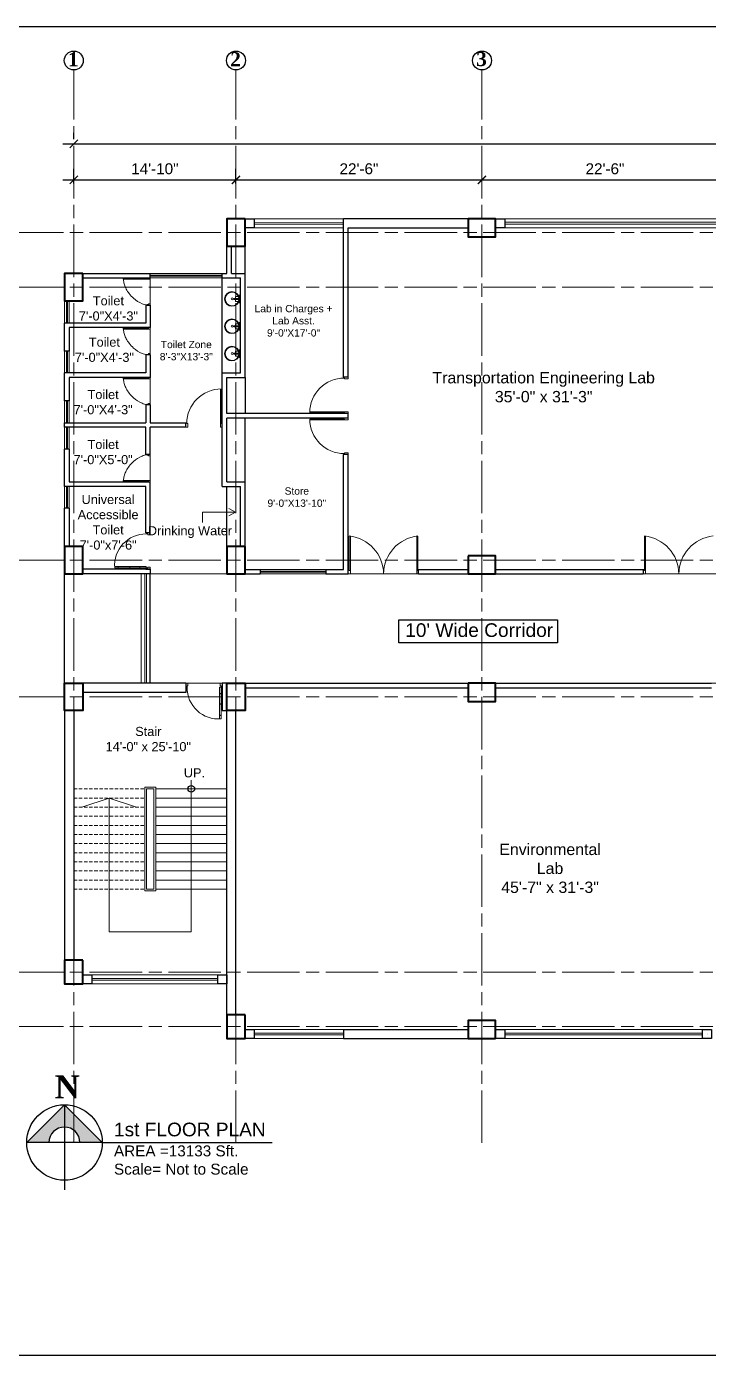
# Model space of a CAD drawing. Header units: inches. Extents: x -12 to 20935469, y -1604 to 24729220.
# Drawn here: x 20855964 to 20856712, y 24721123 to 24722582 of the extents above; entities that cross this region are included whole.
import ezdxf

# ---------------------------------------------------------------- set-up
doc = ezdxf.new("R2010")
doc.units = ezdxf.units.IN
doc.header["$LTSCALE"] = 0.03
doc.header["$MEASUREMENT"] = 0
doc.header["$PDMODE"] = 32
doc.header["$PDSIZE"] = 15
doc.linetypes.add('ACAD_ISO08W100', pattern=[36, 24, -3, 6, -3])
doc.linetypes.add('DASHED2', pattern=[0.375, 0.25, -0.125])
for name, color, linetype, lineweight in [('column', 1, 'Continuous', 40), ('Dim Line', 252, 'Continuous', 13), ('Door', 7, 'Continuous', 18), ('Gas', 21, 'Continuous', 5), ('Glass Line', 252, 'Continuous', 9), ('Grid Line', 252, 'Continuous', 18), ('Low Wall', 7, 'Continuous', 30), ('Main Wall', 7, 'Continuous', 30), ('RAIL', 23, 'Continuous', 13), ('STAIR', 46, 'Continuous', 15), ('TOILET FIXTURE', 142, 'Continuous', 5), ('wind.', 150, 'Continuous', 20)]:
    doc.layers.add(name, color=color, linetype=linetype, lineweight=lineweight)
doc.layers.add('TEXT', color=7, linetype='Continuous')
doc.styles.add('2', font='swisscl.ttf')
doc.styles.add('RomanS', font='arial.ttf', dxfattribs={"height": 12})
doc.styles.get("Standard").update_dxf_attribs({"font": 'timesbd.ttf'})
doc.dimstyles.new('Aec_Arch_I', dxfattribs={"dimscale": 96, "dimtxt": 12, "dimasz": 0.09375, "dimexe": 0.125, "dimexo": 0.125, "dimgap": 0.0625, "dimtad": 1, "dimdec": 0, "dimzin": 3, "dimdsep": 46, "dimlunit": 4, "dimtxsty": 'RomanS', "dimblk1": 'ARCHTICK', "dimblk2": 'ARCHTICK', "dimsah": 1, "dimcen": 0.09375, "dimdle": 0.125, "dimadec": 0, "dimazin": 0, "dimtfac": 0.75, "dimtdec": 0, "dimtmove": 2, "dimatfit": 3, "dimldrblk": 'ARCHTICK', "dimfxl": 1, "dimfrac": 1, "dimtolj": 1, "dimtzin": 0, "dimarcsym": 0})

# ---------------------------------------------------------------- blocks, each defined once
blk = doc.blocks.new('Door_45')
at = {"layer": 'Door'}
for p, q in [((1.5, 5), (1.5, 44)), ((1.5, 40), (2.2, 40)), ((2.2, 40), (2.2, 39.5)), ((2.2, 39.5), (2.7, 39.5)), ((2.7, 39.5), (2.7, 40)), ((2.7, 40), (3.5, 40)), ((3.5, 44), (3.5, 5)), ((1.5, 25.8), (2.2, 25.8)), ((2.2, 25.8), (2.2, 25.3)), ((2.2, 25.3), (2.7, 25.3)), ((2.7, 25.8), (3.5, 25.8)), ((2.7, 25.3), (2.7, 25.8)), ((0, 0), (0, 5)), ((0, 5), (1.5, 5)), ((1.5, 12.6), (2.2, 12.6)), ((3.5, 5), (1.5, 5)), ((1.5, 5), (1.5, 3)), ((1.5, 3), (2.5, 3)), ((2.2, 12.6), (2.2, 13.1)), ((2.2, 13.1), (2.7, 13.1)), ((2.5, 3), (2.5, 0)), ((2.7, 13.1), (2.7, 12.6)), ((2.7, 12.6), (3.5, 12.6)), ((42.5, 3), (42.5, 0)), ((43.5, 3), (42.5, 3)), ((45, 5), (43.5, 5)), ((43.5, 5), (43.5, 3)), ((45, 0), (45, 5)), ((2.5, 0), (0, 0)), ((42.5, 0), (45, 0))]:
    blk.add_line(p, q, dxfattribs=at)
blk.add_arc((4.7, 5.3), 38.8, 359.6233, 94.6685, dxfattribs=at)
blk = doc.blocks.new('$D40')
at = {"layer": 'Door'}
for p, q in [((1, 4), (1, 42)), ((2, 0), (2, 42)), ((1, 5), (0, 5)), ((2, 0), (0, 0)), ((2, 4), (1, 4)), ((39, 4), (38, 4)), ((38, 4), (38, 0)), ((40, 0), (38, 0)), ((40, 5), (39, 5)), ((39, 5), (39, 4))]:
    blk.add_line(p, q, dxfattribs=at)
blk.add_arc((1, 4), 38, 0, 90, dxfattribs=at)
blk = doc.blocks.new('_ArchTick')
at = {"color": 0, "linetype": 'ByBlock', "lineweight": 35, "const_width": 0.15}
blk.add_lwpolyline([(-0.5, -0.5), (0.5, 0.5)], dxfattribs=at)
blk = doc.blocks.new('*D14')
at = {"layer": 'Defpoints', "color": 0, "transparency": 16777216}
for p in [(20831126.3, 24724578.2), (20830948.3, 24724562.3), (20831126.3, 24724562.3)]:
    blk.add_point(p, dxfattribs=at)
at = {"layer": 'Dim Line', "color": 0, "lineweight": -2, "transparency": 16777216}
for p, q in [((20830948.3, 24724574.3), (20830948.3, 24724590.2)), ((20831126.3, 24724574.3), (20831126.3, 24724590.2)), ((20830936.3, 24724578.2), (20831138.3, 24724578.2))]:
    blk.add_line(p, q, dxfattribs=at)
at = {"layer": 'Dim Line', "color": 0, "lineweight": -2, "transparency": 16777216, "xscale": 9, "yscale": 9, "zscale": 9, "rotation": 180}
blk.add_blockref('_ArchTick', (20830948.3, 24724578.2), dxfattribs=at)
at = {"layer": 'Dim Line', "color": 0, "lineweight": -2, "transparency": 16777216, "xscale": 9, "yscale": 9, "zscale": 9}
blk.add_blockref('_ArchTick', (20831126.3, 24724578.2), dxfattribs=at)
at = {"layer": 'Dim Line', "color": 0, "transparency": 16777216, "insert": (20831037.3, 24724590.3), "char_height": 12, "attachment_point": 5, "style": 'RomanS'}
blk.add_mtext('\\A1;14\'-10"', dxfattribs=at)
blk = doc.blocks.new('*D7')
at = {"layer": 'Defpoints', "color": 0, "transparency": 16777216}
for p in [(20831396.3, 24724578.2), (20831396.3, 24724578.2), (20831126.3, 24724562.3)]:
    blk.add_point(p, dxfattribs=at)
at = {"layer": 'Dim Line', "color": 0, "lineweight": -2, "transparency": 16777216}
for p, q in [((20831126.3, 24724574.3), (20831126.3, 24724590.2)), ((20831114.3, 24724578.2), (20831408.3, 24724578.2))]:
    blk.add_line(p, q, dxfattribs=at)
at = {"layer": 'Dim Line', "color": 0, "lineweight": -2, "transparency": 16777216, "xscale": 9, "yscale": 9, "zscale": 9, "rotation": 180}
blk.add_blockref('_ArchTick', (20831126.3, 24724578.2), dxfattribs=at)
at = {"layer": 'Dim Line', "color": 0, "lineweight": -2, "transparency": 16777216, "xscale": 9, "yscale": 9, "zscale": 9}
blk.add_blockref('_ArchTick', (20831396.3, 24724578.2), dxfattribs=at)
at = {"layer": 'Dim Line', "color": 0, "transparency": 16777216, "insert": (20831261.3, 24724590.3), "char_height": 12, "attachment_point": 5, "style": 'RomanS'}
blk.add_mtext('\\A1;22\'-6"', dxfattribs=at)
blk = doc.blocks.new('*D8')
at = {"layer": 'Defpoints', "color": 0, "transparency": 16777216}
for p in [(20831396.3, 24724578.2), (20831666.3, 24724578.2), (20831666.3, 24724578.2)]:
    blk.add_point(p, dxfattribs=at)
at = {"layer": 'Dim Line', "color": 0, "lineweight": -2, "transparency": 16777216}
blk.add_line((20831384.3, 24724578.2), (20831678.3, 24724578.2), dxfattribs=at)
at = {"layer": 'Dim Line', "color": 0, "lineweight": -2, "transparency": 16777216, "xscale": 9, "yscale": 9, "zscale": 9, "rotation": 180}
blk.add_blockref('_ArchTick', (20831396.3, 24724578.2), dxfattribs=at)
at = {"layer": 'Dim Line', "color": 0, "lineweight": -2, "transparency": 16777216, "xscale": 9, "yscale": 9, "zscale": 9}
blk.add_blockref('_ArchTick', (20831666.3, 24724578.2), dxfattribs=at)
at = {"layer": 'Dim Line', "color": 0, "transparency": 16777216, "insert": (20831531.3, 24724590.3), "char_height": 12, "attachment_point": 5, "style": 'RomanS'}
blk.add_mtext('\\A1;22\'-6"', dxfattribs=at)
blk = doc.blocks.new('*D13')
at = {"layer": 'Defpoints', "color": 0, "transparency": 16777216}
for p in [(20830948.3, 24724610.7), (20832951.8, 24724617.8), (20832951.8, 24724610.7)]:
    blk.add_point(p, dxfattribs=at)
at = {"layer": 'Dim Line', "color": 0, "lineweight": -2, "transparency": 16777216}
for p, q in [((20830948.3, 24724622.7), (20830948.3, 24724629.8)), ((20832951.8, 24724622.7), (20832951.8, 24724629.8)), ((20830936.3, 24724617.8), (20832963.8, 24724617.8))]:
    blk.add_line(p, q, dxfattribs=at)
at = {"layer": 'Dim Line', "color": 0, "lineweight": -2, "transparency": 16777216, "xscale": 9, "yscale": 9, "zscale": 9, "rotation": 180}
blk.add_blockref('_ArchTick', (20830948.3, 24724617.8), dxfattribs=at)
at = {"layer": 'Dim Line', "color": 0, "lineweight": -2, "transparency": 16777216, "xscale": 9, "yscale": 9, "zscale": 9}
blk.add_blockref('_ArchTick', (20832951.8, 24724617.8), dxfattribs=at)
at = {"layer": 'Dim Line', "color": 0, "transparency": 16777216, "insert": (20831950, 24724629.9), "char_height": 12, "attachment_point": 5, "style": 'RomanS'}
blk.add_mtext('\\A1;166\'-11"', dxfattribs=at)
blk = doc.blocks.new('sssss-flat-876')
at = {"layer": 'Door', "linetype": 'Continuous', "ltscale": 3}
blk.add_line((3666.5, 84027.2), (3666.5, 84055.7), dxfattribs=at)
at = {"layer": 'Door', "linetype": 'Continuous', "ltscale": 3, "extrusion": (-7.21527e-09, -3.35624e-18, 1), "elevation": 0}
for points in [[(3666.5, 84057.2), (3666.5, 84055.7), (3668.4, 84055.7), (3668.4, 84056.5), (3670.2, 84056.5), (3670.2, 84057.2)], [(3668.4, 84055.7), (3696.2, 84055.7), (3696.2, 84056.5), (3668.4, 84056.5)]]:
    blk.add_lwpolyline(points, close=True, dxfattribs=at)
at = {"layer": 'Door', "linetype": 'Continuous', "ltscale": 3, "flags": 128}
blk.add_lwpolyline([(3670.2, 84027.2, 0.04096), (3675.5, 84028.9, 0.082496), (3684.9, 84034.8, 0.052187), (3689.7, 84040, 0.043988), (3692.9, 84045, 0.036571), (3694.8, 84049.6, 0.034751), (3695.9, 84054.2, 0.011435), (3696.2, 84055.7)], format="xyb", dxfattribs=at)
at = {"layer": 'Door', "linetype": 'Continuous', "ltscale": 3}
blk.add_lwpolyline([(3666.5, 84027.2), (3666.5, 84028.7), (3668.4, 84028.7), (3668.4, 84027.9), (3670.2, 84027.9), (3670.2, 84027.2)], close=True, dxfattribs=at)
blk = doc.blocks.new('7-flat-72')
at = {"layer": 'Glass Line', "color": 8, "ltscale": 20}
for p, q in [((-64478.7, 376960.5), (-64480.3, 376960.5)), ((-64480.3, 376959.5), (-64480.3, 376960.5)), ((-64480.3, 376959.5), (-64480.3, 376960.5)), ((-64478.7, 376959.5), (-64480.3, 376959.5)), ((-64480.3, 376959.1), (-64480.3, 376959.4)), ((-64478.7, 376959.4), (-64480.3, 376959.4)), ((-64478.7, 376959.1), (-64480.3, 376959.1)), ((-64480.2, 376959.4), (-64480.2, 376959.5)), ((-64480.1, 376959.5), (-64480.1, 376960.5)), ((-64479.9, 376959.5), (-64479.9, 376960.5)), ((-64479.5, 376959.5), (-64479.5, 376960.5)), ((-64479.1, 376959.5), (-64479.1, 376960.5)), ((-64478.9, 376959.5), (-64478.9, 376960.5)), ((-64478.9, 376959.4), (-64478.9, 376959.5)), ((-64478.8, 376959.5), (-64478.8, 376960.5)), ((-64478.7, 376959.5), (-64478.7, 376960.5)), ((-64478.7, 376959.1), (-64478.7, 376959.4)), ((-64475.1, 376959.4), (-64476.9, 376959.4)), ((-64476.9, 376959.1), (-64476.9, 376959.4)), ((-64475.1, 376959.1), (-64476.9, 376959.1)), ((-64476.6, 376959.4), (-64476.6, 376966.6)), ((-64475.5, 376966.6), (-64476.6, 376966.6)), ((-64475.5, 376959.4), (-64475.5, 376966.6)), ((-64475.1, 376959.1), (-64475.1, 376959.4)), ((-64473.3, 376960.5), (-64471.7, 376960.5)), ((-64473.3, 376959.5), (-64473.3, 376960.5)), ((-64473.3, 376959.5), (-64473.3, 376960.5)), ((-64473.3, 376959.5), (-64471.7, 376959.5)), ((-64473.3, 376959.1), (-64473.3, 376959.4)), ((-64473.3, 376959.4), (-64471.7, 376959.4)), ((-64473.3, 376959.1), (-64471.7, 376959.1)), ((-64473.1, 376959.5), (-64473.1, 376960.5)), ((-64473.1, 376959.4), (-64473.1, 376959.5)), ((-64472.9, 376959.5), (-64472.9, 376960.5)), ((-64472.5, 376959.5), (-64472.5, 376960.5)), ((-64472.1, 376959.5), (-64472.1, 376960.5)), ((-64471.9, 376959.5), (-64471.9, 376960.5)), ((-64471.9, 376959.4), (-64471.9, 376959.5)), ((-64471.8, 376959.5), (-64471.8, 376960.5)), ((-64471.7, 376959.5), (-64471.7, 376960.5)), ((-64471.7, 376959.1), (-64471.7, 376959.4))]:
    blk.add_line(p, q, dxfattribs=at)
blk.add_circle((-64476, 376968.4, 0), 1.08, dxfattribs=at)
for radius, start, end in [(8.1, 273.8334, 266.1883), (7.55, 274.115, 265.9068)]:
    blk.add_arc((-64476, 376968.4, 0), radius, start, end, dxfattribs=at)
blk = doc.blocks.new('SFSFSFS-flat-72')
at = {"layer": 'TOILET FIXTURE', "ltscale": 0.2}
blk.add_lwpolyline([(-3918.5, -3608.1), (-3918.5, -3602.7), (-3923.9, -3602.7), (-3923.9, -3608.1)], close=True, dxfattribs=at)
at = {"layer": 'TOILET FIXTURE', "ltscale": 20}
blk.add_blockref('7-flat-72', (60554.8, -380567.2), dxfattribs=at)
blk = doc.blocks.new('fff')
at = {"layer": 'Grid Line', "color": 252, "linetype": 'ACAD_ISO08W100', "lineweight": 9, "ltscale": 80, "true_color": 0x939598}
for p, q in [((20830948.3, 24723521.1), (20830948.3, 24724698.8)), ((20831126.3, 24723521.1), (20831126.3, 24724698.8)), ((20831396.3, 24723521.1), (20831396.3, 24724698.8)), ((20833096.9, 24724520.6), (20830726.1, 24724520.6)), ((20833096.9, 24724460.6), (20830726.1, 24724460.6)), ((20833096.9, 24724160.7), (20830726.1, 24724160.7)), ((20833096.9, 24724010.7), (20830726.1, 24724010.7)), ((20833096.9, 24723708.7), (20830726.1, 24723708.7)), ((20833096.9, 24723648.8), (20830726.1, 24723648.8))]:
    blk.add_line(p, q, dxfattribs=at)
at = {"layer": 'Dim Line'}
for base, p1, p2, picture, middle in [((20832951.7523, 24724617.8128), (20830948.3088, 24724610.7482), (20832951.7523, 24724610.7482), '*D13', (20831950.0306, 24724629.9397)), ((20831126.3, 24724578.2), (20830948.3, 24724562.3), (20831126.3, 24724562.3), '*D14', (20831037.3, 24724590.3)), ((20831396.3, 24724578.2), (20831126.3, 24724562.3), (20831396.3, 24724578.2), '*D7', (20831261.3, 24724590.3)), ((20831666.3, 24724578.2), (20831396.3, 24724578.2), (20831666.3, 24724578.2), '*D8', (20831531.3, 24724590.3))]:
    dim = blk.add_linear_dim(base=base, p1=p1, p2=p2, dimstyle='Aec_Arch_I', dxfattribs=at)
    dim.commit()
    dim.dimension.update_dxf_attribs({"geometry": picture, "text_midpoint": middle})

msp = doc.modelspace()

# ---------------------------------------------------------------- hatches: boundary and pattern name
at = {"layer": 'Low Wall'}
h = msp.add_hatch(color=256, dxfattribs=at)
h.paths.add_polyline_path([(20855988.8, 24721356.9), (20855964.4, 24721356.9), (20856005.8, 24721398.3), (20856005.8, 24721374, 0.414214)])
h.paths.add_polyline_path([(20856005.8, 24721374), (20856005.8, 24721398.3), (20856047.2, 24721356.9), (20856022.9, 24721356.9, 0.414214)])

# ---------------------------------------------------------------- linework, layer by layer
for p, q in [((20856479, 24722370.9), (20856479, 24722360.9)), ((20856204, 24722310.9), (20856204, 24722340.9)), ((20856006, 24722310.9), (20856006, 24722310.9)), ((20856179, 24722201.6), (20856179, 24722305.9)), ((20856204, 24722196.6), (20856204, 24722157)), ((20856204, 24722082), (20856204, 24722152)), ((20856184, 24722011), (20856184, 24722077)), ((20856095, 24721986.2), (20856100, 24721986.2)), ((20856006, 24721861), (20856006, 24721984)), ((20856090, 24721981.2), (20856006, 24721981)), ((20856100, 24721861), (20856100, 24721981.2)), ((20856005.8, 24721398.3), (20856005.8, 24721305)), ((20856047.2, 24721356.9), (20856233.8, 24721356.9))]:
    msp.add_line(p, q)
msp.add_lwpolyline([(20856372.8, 24721930.7), (20856546.9, 24721930.7), (20856546.9, 24721905.2), (20856372.8, 24721905.2)], close=True)
msp.add_lwpolyline([(20856047.2, 24721357), (20855964.4, 24721356.9)])
for centre, radius in [((20856145, 24721745), 3.61), ((20856005.8, 24721356.9), 41.4)]:
    msp.add_circle(centre, radius)
at = {"layer": 'column', "lineweight": 40, "ltscale": 20}
for points in [[(20856204, 24722370.9), (20856184, 24722370.9), (20856184, 24722340.9), (20856204, 24722340.9)], [(20856449, 24722370.9), (20856449, 24722350.9), (20856479, 24722350.9), (20856479, 24722370.9)], [(20856026, 24722310.9), (20856006, 24722310.9), (20856006, 24722280.9), (20856026, 24722280.9)], [(20856026, 24722011), (20856006, 24722011), (20856006, 24721981), (20856026, 24721981)], [(20856204, 24722011), (20856184, 24722011), (20856184, 24721981), (20856204, 24721981)], [(20856449, 24722001), (20856449, 24721981), (20856479, 24721981), (20856479, 24722001)], [(20856006, 24721861), (20856026, 24721861), (20856026, 24721831), (20856006, 24721831)], [(20856184, 24721861), (20856204, 24721861), (20856204, 24721831), (20856184, 24721831)], [(20856449, 24721861), (20856449, 24721841), (20856479, 24721841), (20856479, 24721861)], [(20856026, 24721557), (20856006, 24721557), (20856006, 24721531), (20856026, 24721531)], [(20856204, 24721497), (20856184, 24721497), (20856184, 24721471), (20856204, 24721471)], [(20856479, 24721471), (20856479, 24721491), (20856449, 24721491), (20856449, 24721471)]]:
    msp.add_lwpolyline(points, close=True, dxfattribs=at)
at = {"layer": 'Defpoints'}
msp.add_lwpolyline([(20855761.5, 24722581.7), (20858200.3, 24722581.7), (20858200.3, 24721123.2), (20855761.5, 24721123.2)], close=True, dxfattribs=at)
at = {"layer": 'Door'}
for p, q in [((20856318.3, 24721984.7), (20856318.3, 24722022.6)), ((20856319.6, 24721981), (20856319.6, 24722022.6)), ((20856392.4, 24721981), (20856392.4, 24722022.6)), ((20856393.7, 24721984.7), (20856393.7, 24722022.6)), ((20856642.3, 24721984.7), (20856642.3, 24722022.6)), ((20856643.6, 24721981), (20856643.6, 24722022.6)), ((20856318.3, 24721986), (20856317, 24721986)), ((20856393.7, 24721986), (20856395, 24721986)), ((20856642.3, 24721986), (20856641, 24721986)), ((20856319.6, 24721981), (20856317, 24721981)), ((20856319.6, 24721984.7), (20856318.3, 24721984.7)), ((20856392.4, 24721984.7), (20856393.7, 24721984.7)), ((20856392.4, 24721981), (20856395, 24721981)), ((20856643.6, 24721981), (20856641, 24721981)), ((20856643.6, 24721984.7), (20856642.3, 24721984.7))]:
    msp.add_line(p, q, dxfattribs=at)
for centre, start, end in [((20856313.7, 24721980.6), 0.5906, 83.7783), ((20856398.3, 24721980.6), 96.2217, 179.4094), ((20856637.7, 24721980.6), 0.5906, 83.7783), ((20856722.3, 24721980.6), 96.2217, 179.4094)]:
    msp.add_arc(centre, 42.3, start, end, dxfattribs=at)
at = {"layer": 'Gas', "color": 0, "lineweight": 5}
for points in [[(20856106, 24721747), (20856094, 24721747), (20856094, 24721633), (20856106, 24721633)], [(20856104, 24721745), (20856096, 24721745), (20856096, 24721635), (20856104, 24721635)]]:
    msp.add_lwpolyline(points, close=True, dxfattribs=at)
at = {"layer": 'Low Wall', "color": 0}
msp.add_lwpolyline([(20855964.4, 24721356.9), (20856005.8, 24721398.3), (20856047.2, 24721356.9)], dxfattribs=at)
at = {"layer": 'Low Wall'}
msp.add_arc((20856005.8, 24721356.9), 17, 0, 180, dxfattribs=at)
at = {"layer": 'Main Wall'}
for p, q in [((20856204, 24722370.9), (20856214, 24722370.9)), ((20856214, 24722370.9), (20856214, 24722360.8)), ((20856449, 24722370.9), (20856312, 24722370.9)), ((20856312, 24722197), (20856312, 24722370.9)), ((20856214, 24722360.8), (20856204, 24722360.8)), ((20856317, 24722360.9), (20856449, 24722360.9)), ((20856317, 24722197), (20856317, 24722360.9)), ((20856184, 24722310.9), (20856184, 24722340.9)), ((20856189, 24722310.9), (20856189, 24722340.9)), ((20856026, 24722310.9), (20856100, 24722310.9)), ((20856100, 24722305.9), (20856100, 24722310.9)), ((20856179, 24722310.9), (20856184, 24722310.9)), ((20856179, 24722305.9), (20856179, 24722310.9)), ((20856189, 24722310.9), (20856204, 24722310.9)), ((20856204, 24722196.6), (20856204, 24722310.9)), ((20856026, 24722305.9), (20856100, 24722305.9)), ((20856179, 24722305.9), (20856199, 24722305.9)), ((20856199, 24722201.6), (20856199, 24722305.9)), ((20856095, 24722275.9), (20856100, 24722275.9)), ((20856095, 24722275.9), (20856095, 24722256.3)), ((20856095, 24722256.3), (20856006, 24722256.3)), ((20856006, 24722225.6), (20856006, 24722256.3)), ((20856100, 24722251.3), (20856011, 24722251.3)), ((20856011, 24722225.6), (20856006, 24722225.6)), ((20856095, 24722221.3), (20856095, 24722201.6)), ((20856100, 24722221.3), (20856095, 24722221.3)), ((20856095, 24722201.6), (20856006, 24722201.6)), ((20856006, 24722171), (20856006, 24722201.6)), ((20856011, 24722196.6), (20856011, 24722171)), ((20856100, 24722196.6), (20856011, 24722196.6)), ((20856179, 24722147), (20856179, 24722201.6)), ((20856179, 24722201.6), (20856199, 24722201.6)), ((20856184, 24722157), (20856184, 24722196.6)), ((20856184, 24722196.6), (20856204, 24722196.6)), ((20856317, 24722197), (20856312, 24722197)), ((20856011, 24722171), (20856006, 24722171)), ((20856100, 24722166.6), (20856095, 24722166.6)), ((20856006, 24722147), (20856095, 24722147)), ((20856006, 24722142), (20856006, 24722147)), ((20856139, 24722142), (20856139, 24722147)), ((20856179, 24722077), (20856179, 24722147)), ((20856317, 24722157), (20856184, 24722157)), ((20856317, 24722152), (20856184, 24722152)), ((20856184, 24722082), (20856184, 24722152)), ((20856317, 24722152), (20856317, 24722157)), ((20856095, 24722142), (20856006, 24722142)), ((20856095, 24722112), (20856095, 24722142)), ((20856100, 24722112), (20856100, 24722142)), ((20856139, 24722142), (20856100, 24722142)), ((20856011, 24722118), (20856006, 24722118)), ((20856011, 24722118), (20856011, 24722082)), ((20856100, 24722112), (20856095, 24722112)), ((20856312, 24721986), (20856312, 24722112)), ((20856317, 24722112), (20856312, 24722112)), ((20856317, 24721981), (20856317, 24722112)), ((20856011, 24722082), (20856100, 24722082)), ((20856095, 24722026.2), (20856095, 24722077)), ((20856100, 24722026.2), (20856100, 24722082)), ((20856179, 24722077), (20856199, 24722077)), ((20856184, 24722082), (20856204, 24722082)), ((20856199, 24722011), (20856199, 24722077)), ((20856204, 24722011), (20856204, 24722082)), ((20856006, 24722011), (20856006, 24722053)), ((20856011, 24722053), (20856006, 24722053)), ((20856100, 24722026.2), (20856095, 24722026.2)), ((20856100, 24721986.2), (20856026, 24721986.2)), ((20856100, 24721986.2), (20856100, 24721981.2)), ((20856204, 24721986), (20856220.5, 24721986)), ((20856220.5, 24721986), (20856220.5, 24721981)), ((20856292.5, 24721986), (20856312, 24721986)), ((20856292.5, 24721986), (20856292.5, 24721981)), ((20856394.3, 24721981), (20856394.3, 24721986)), ((20856394.3, 24721986), (20856449, 24721986)), ((20856479, 24721986), (20856641, 24721986)), ((20856641, 24721986), (20856641, 24721981)), ((20856100, 24721981.2), (20856026, 24721981.2)), ((20856204, 24721981), (20856220.5, 24721981)), ((20856292.5, 24721981), (20856317, 24721981)), ((20856394.3, 24721981), (20856449, 24721981)), ((20856479, 24721981), (20856641, 24721981)), ((20856139, 24721861), (20856026, 24721861)), ((20856139, 24721861), (20856139, 24721851)), ((20856184, 24721861), (20856179, 24721861)), ((20856179, 24721861), (20856179, 24721831)), ((20856194, 24721861), (20856184, 24721861)), ((20856139, 24721851), (20856026, 24721851)), ((20856006, 24721831), (20856006, 24721557)), ((20856016, 24721831), (20856016, 24721557)), ((20856179, 24721831), (20856184, 24721831)), ((20856184, 24721531), (20856184, 24721831)), ((20856194, 24721497), (20856194, 24721831)), ((20856184, 24721497), (20856184, 24721531)), ((20856312, 24721481), (20856449, 24721481)), ((20856312, 24721481), (20856312, 24721471)), ((20856312, 24721471), (20856449, 24721471))]:
    msp.add_line(p, q, dxfattribs=at)
for points in [[(20856479, 24722370.9), (20856489, 24722370.9), (20856489, 24722360.9), (20856479, 24722360.9)], [(20856026, 24721541), (20856036, 24721541), (20856036, 24721531), (20856026, 24721531)], [(20856174, 24721541), (20856184, 24721541), (20856184, 24721531), (20856174, 24721531)], [(20856204, 24721481), (20856214, 24721481), (20856214, 24721471), (20856204, 24721471)], [(20856479, 24721481), (20856489, 24721481), (20856489, 24721471), (20856479, 24721471)], [(20856706, 24721481), (20856716, 24721481), (20856716, 24721471), (20856706, 24721471)]]:
    msp.add_lwpolyline(points, close=True, dxfattribs=at)
for points in [[(20856100, 24722275.9), (20856100, 24722251.3)], [(20856011, 24722251.3), (20856011, 24722225.6)], [(20856100, 24722221.3), (20856100, 24722196.6)], [(20856095, 24722166.6), (20856095, 24722147)], [(20856100, 24722166.6), (20856100, 24722147)], [(20856100, 24722147), (20856139, 24722147)], [(20856095, 24722077), (20856006, 24722077), (20856006, 24722118)], [(20856011, 24722053), (20856011, 24722011)], [(20856204, 24721861), (20856449, 24721861)], [(20856204, 24721856), (20856449, 24721856)], [(20856479, 24721861), (20856716, 24721861)], [(20856479, 24721856), (20856716, 24721856)]]:
    msp.add_lwpolyline(points, dxfattribs=at)
at = {"layer": 'RAIL', "lineweight": 9}
for p, q in [((20856145, 24721754.7), (20856145, 24721588)), ((20856055, 24721735), (20856025, 24721725)), ((20856055, 24721588), (20856055, 24721735)), ((20856085, 24721725), (20856055, 24721735)), ((20856184, 24721725), (20856106, 24721725)), ((20856145, 24721588), (20856055, 24721588))]:
    msp.add_line(p, q, dxfattribs=at)
at = {"layer": 'STAIR', "color": 253, "lineweight": 5}
for p, q in [((20856193.6, 24722048.7), (20856157.3, 24722048.7)), ((20856157.3, 24722048.7), (20856157.3, 24722037.5)), ((20856193.6, 24722048.7), (20856186.3, 24722052.7)), ((20856193.6, 24722048.7), (20856186.3, 24722044.7))]:
    msp.add_line(p, q, dxfattribs=at)
at = {"layer": 'STAIR', "color": 32, "linetype": 'DASHED2', "lineweight": 5, "ltscale": 500}
for p, q in [((20856016, 24721745), (20856094, 24721745)), ((20856016, 24721735), (20856094, 24721735)), ((20856016, 24721725), (20856094, 24721725)), ((20856016, 24721715), (20856094, 24721715)), ((20856016, 24721705), (20856094, 24721705)), ((20856016, 24721695), (20856094, 24721695)), ((20856016, 24721685), (20856094, 24721685)), ((20856016, 24721675), (20856094, 24721675)), ((20856016, 24721665), (20856094, 24721665)), ((20856016, 24721655), (20856094, 24721655)), ((20856016, 24721645), (20856094, 24721645)), ((20856016, 24721635), (20856094, 24721635))]:
    msp.add_line(p, q, dxfattribs=at)
at = {"layer": 'STAIR', "color": 32, "lineweight": 5}
for p, q in [((20856106, 24721745), (20856184, 24721745)), ((20856106, 24721735), (20856184, 24721735)), ((20856124, 24721725), (20856184, 24721725)), ((20856106, 24721715), (20856184, 24721715)), ((20856106, 24721705), (20856184, 24721705)), ((20856106, 24721695), (20856184, 24721695)), ((20856106, 24721685), (20856184, 24721685)), ((20856106, 24721675), (20856184, 24721675)), ((20856106, 24721665), (20856184, 24721665)), ((20856106, 24721655), (20856184, 24721655)), ((20856106, 24721645), (20856184, 24721645)), ((20856106, 24721635), (20856184, 24721635))]:
    msp.add_line(p, q, dxfattribs=at)
at = {"layer": 'TEXT'}
for centre in [(20856016, 24722544.5), (20856194, 24722544.5), (20856464, 24722544.5)]:
    msp.add_circle(centre, 10.4, dxfattribs=at)
at = {"layer": 'wind.', "lineweight": 5}
for p, q in [((20856312, 24722370.9), (20856214, 24722370.9)), ((20856214, 24722366.8), (20856312, 24722366.9)), ((20856214, 24722364.8), (20856312, 24722364.9)), ((20856479, 24722366.9), (20856479, 24722366.9)), ((20856479, 24722364.9), (20856479, 24722364.9)), ((20856489, 24722370.9), (20856734, 24722370.9)), ((20856489, 24722366.9), (20856734, 24722366.9)), ((20856489, 24722364.9), (20856734, 24722364.9)), ((20856214, 24722360.8), (20856312, 24722360.9)), ((20856489, 24722360.9), (20856734, 24722360.9)), ((20856100, 24722310.9), (20856179, 24722310.9)), ((20856100, 24722308.9), (20856179, 24722308.9)), ((20856100, 24722307.9), (20856179, 24722307.9)), ((20856100, 24722305.9), (20856179, 24722305.9)), ((20856006, 24722256.2), (20856006, 24722280.9)), ((20856008, 24722256.2), (20856008, 24722280.9)), ((20856009, 24722256.2), (20856009, 24722280.9)), ((20856011, 24722256.2), (20856011, 24722280.9)), ((20856006, 24722201.6), (20856006, 24722225.6)), ((20856008, 24722201.6), (20856008, 24722225.6)), ((20856009, 24722201.6), (20856009, 24722225.6)), ((20856011, 24722201.6), (20856011, 24722225.6)), ((20856006, 24722147), (20856006, 24722171)), ((20856008, 24722147), (20856008, 24722171)), ((20856009, 24722147), (20856009, 24722171)), ((20856011, 24722147), (20856011, 24722171)), ((20856006, 24722118), (20856006, 24722142)), ((20856008, 24722118), (20856008, 24722142)), ((20856009, 24722118), (20856009, 24722142)), ((20856011, 24722118), (20856011, 24722142)), ((20856006, 24722053), (20856006, 24722077)), ((20856008, 24722053), (20856008, 24722077)), ((20856009, 24722053), (20856009, 24722077)), ((20856011, 24722053), (20856011, 24722077)), ((20856220.5, 24721986), (20856292.5, 24721986)), ((20856090, 24721861), (20856090, 24721981.2)), ((20856094, 24721861), (20856094, 24721981.2)), ((20856096, 24721861), (20856096, 24721981.2)), ((20856220.5, 24721984), (20856292.5, 24721984)), ((20856220.5, 24721983), (20856292.5, 24721983)), ((20856220.5, 24721981), (20856306.5, 24721981)), ((20856031, 24721541), (20856179, 24721541)), ((20856036, 24721537), (20856174, 24721537)), ((20856036, 24721535), (20856174, 24721535)), ((20856031, 24721531), (20856179, 24721531)), ((20856214, 24721481), (20856312, 24721481)), ((20856214, 24721477), (20856312, 24721477)), ((20856214, 24721475), (20856312, 24721475)), ((20856489, 24721481), (20856706, 24721481)), ((20856489, 24721477), (20856706, 24721477)), ((20856489, 24721475), (20856706, 24721475)), ((20856214, 24721471), (20856312, 24721471)), ((20856489, 24721471), (20856706, 24721471))]:
    msp.add_line(p, q, dxfattribs=at)
at = {"layer": 'wind.'}
for p, q in [((20856479, 24722366.9), (20856479, 24722366.9)), ((20856479, 24722366.9), (20856479, 24722366.9)), ((20856479, 24722364.9), (20856479, 24722364.9)), ((20856479, 24722364.9), (20856479, 24722364.9)), ((20856479, 24721477), (20856479, 24721477)), ((20856479, 24721475), (20856479, 24721475)), ((20856711, 24721477), (20856711, 24721477)), ((20856711, 24721475), (20856711, 24721475))]:
    msp.add_line(p, q, dxfattribs=at)
at = {"layer": 'wind.', "lineweight": 5}
msp.add_lwpolyline([(20856100, 24721981.2), (20856922, 24721981), (20856922, 24722296), (20857101.5, 24722296), (20857101.5, 24721981), (20857935.5, 24721981), (20857935.5, 24721861), (20857101.5, 24721861), (20857101.5, 24721726), (20856746, 24721726), (20856746, 24721861), (20856100, 24721861), (20856100, 24721981.2)], dxfattribs=at)

# ---------------------------------------------------------------- block references
msp.add_blockref('fff', (25067.7, -2164.7))
at = {"layer": 'Door', "ltscale": 20, "xscale": -1}
for p in [(20859766.5, 24638248.7), (20859766.5, 24638194.1), (20859766.5, 24638139.4)]:
    msp.add_blockref('sssss-flat-876', p, dxfattribs=at)
at = {"layer": 'Door', "rotation": 90.00000000000001}
msp.add_blockref('$D40', (20856317, 24722157), dxfattribs=at)
at = {"layer": 'Door', "xscale": -1}
msp.add_blockref('$D40', (20856179, 24722142), dxfattribs=at)
at = {"layer": 'Door', "xscale": -1, "rotation": 90}
msp.add_blockref('$D40', (20856317, 24722152), dxfattribs=at)
at = {"layer": 'Door', "ltscale": 20, "rotation": 180}
msp.add_blockref('sssss-flat-876', (20859766.5, 24806139.2), dxfattribs=at)
at = {"layer": 'Door', "color": 250, "ltscale": 20, "xscale": 0.8888888888759539, "yscale": 0.8888888888759539, "zscale": 0.8888888888759539}
for p, rotation in [((20856100, 24721986.2), 90.00000000000001), ((20856179, 24721861), 180)]:
    msp.add_blockref('Door_45', p, dxfattribs=dict(at, rotation=rotation))
at = {"layer": 'TOILET FIXTURE', "ltscale": 20, "rotation": 90.00000000000001}
for p in [(20852590.9, 24726204), (20852590.9, 24726174), (20852590.9, 24726144)]:
    msp.add_blockref('SFSFSFS-flat-72', p, dxfattribs=at)

# ---------------------------------------------------------------- texts
msp.add_text('N', height=25.2).set_placement((20855995.2, 24721405.4))
at = {"layer": 'TEXT', "char_height": 15.44, "width": 227.458, "attachment_point": 8, "rotation": 0}
for s, insert in [('\\A1;1', (20856015.5, 24722538.2)), ('\\A1;2', (20856193.5, 24722538.2)), ('\\A1;3', (20856463.5, 24722538.2))]:
    msp.add_mtext(s, dxfattribs=dict(at, insert=insert))
at = {"layer": 'TEXT', "color": 30, "lineweight": 5, "ltscale": 20, "attachment_point": 2, "style": '2'}
for s, width, gutter_width, insert, char_height in [('{\\fArial|b0|i0|c0|p34;\\C0;Toilet \\P7\'-0"X4\'-3"}', 104.76, 0.5, (20856054, 24722285.8), 10), ('{\\fArial|b0|i0|c0|p34;\\C0;Lab in Charges + Lab Asst. \\P9\'-0"X17\'-0"}', 104.76, 0.5, (20856257.2, 24722276.2), 8), ('{\\fArial|b0|i0|c0|p34;\\C0;Toilet \\P7\'-0"X4\'-3"}', 104.76, 0.5, (20856049.6, 24722240.4), 10), ('{\\fArial|b0|i0|c0|p34;\\C0;Toilet Zone\\P8\'-3"X13\'-3"}', 104.76, 0.5, (20856139.5, 24722236.8), 8), ('\\pxsm1;{\\fArial|b0|i0|c0|p34;\\C0;Transportation Engineering Lab\\P35\'-0" x 31\'-3" }', 235.592, 0.75, (20856531.7, 24722202.6), 12.476), ('{\\fArial|b0|i0|c0|p34;\\C0;Toilet \\P7\'-0"X4\'-3"}', 104.76, 0.5, (20856048.2, 24722182.9), 10), ('{\\fArial|b0|i0|c0|p34;\\C0;Toilet \\P7\'-0"X5\'-0"}', 104.76, 0.5, (20856048.2, 24722128.1), 10), ('{\\fArial|b0|i0|c0|p34;\\C0;Store\\P9\'-0"X13\'-10"}', 104.76, 0.5, (20856260.8, 24722076), 8), ('{\\fArial|b0|i0|c0|p34;\\C0;Universal Accessible Toilet\\P7\'-0"x7\'-6"}', 89.095, 0.35, (20856053.7, 24722067.7), 10), ('\\pxsm1;{\\fArial|b0|i0|c0|p34;\\C0;Drinking Water }', 88.563, 0.282, (20856143.5, 24722033.4), 10), ("\\pxsm1,qc;{\\fArial|b0|i0|c0|p34;\\C0;10' Wide Corridor}", 227.89, 0.75, (20856460.9, 24721926.8), 15), ('\\pxsm1;{\\fArial|b0|i0|c0|p34;\\C0;Stair\\P14\'-0" x 25\'-10"  }', 114.807, 0.282, (20856097.8, 24721813.1), 10), ('{\\fArial|b0|i0|c0|p34;\\C0;UP.}', 104.76, 0.5, (20856148.4, 24721767.7), 10), ('\\pxsm1;{\\fArial|b0|i0|c0|p34;\\C0;Environmental Lab\\P45\'-7" x 31\'-3" }', 116.155, 0.75, (20856538.7, 24721684.9), 12.476), ('\\A1;\\pxql;{\\fArial|b0|i0|c0|p34;\\C0;1st FLOOR PLAN\\P\\H0.8x;AREA =13133 Sft.\\PScale= \\H1x;Not to Scale}', 640.124, 0.5, (20856380.2, 24721378.7), 15)]:
    msp.add_mtext_dynamic_manual_height_columns(s, width=width, gutter_width=gutter_width, heights=[0], dxfattribs=dict(at, insert=insert, char_height=char_height))

doc.saveas('drawing.dxf')
